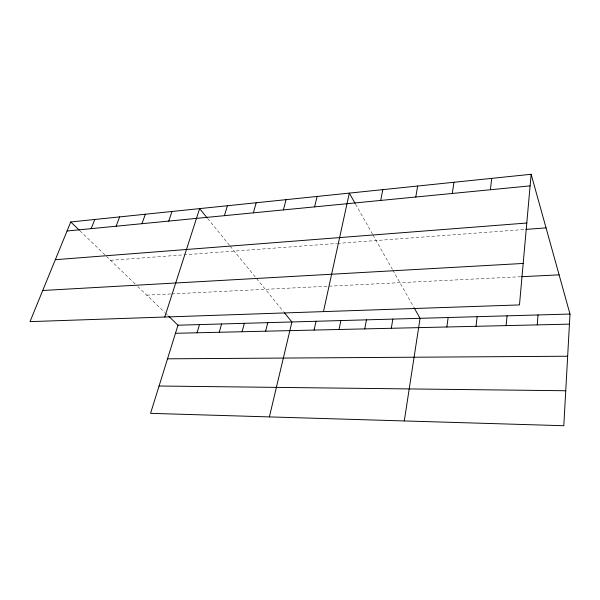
<?xml version="1.0" encoding="UTF-8"?>
<svg xmlns="http://www.w3.org/2000/svg" width="600" height="600" viewBox="0 0 600 600"><rect width="100%" height="100%" fill="white"/><g stroke="black" fill="none" stroke-linecap="round" stroke-linejoin="round"><path stroke-width="0.45" stroke-dasharray="3 2.25" d="M110.558 260.295L336.562 243.48M337.478 243.413L524.993 229.455M146.752 295.14L170.887 293.955M171.803 293.91L520.41 276.75M79.972 230.843L135.18 283.995M137.752 286.47L164.708 312.428M165.36 313.058L167.962 315.562M207.66 218.498L229.575 245.4M230.153 246.112L255.405 277.125M256.567 278.558L283.403 311.513M355.575 204.188L372.54 234.21M372.983 234.998L392.37 269.303M392.812 270.09L413.647 306.952"/><path stroke-width="0.9" d="M531.143 174.278L519.48 304.92L30 321.63L70.748 221.962L531.143 174.278L570 314.048L563.805 425.722L150.555 413.347L177.983 325.207L168.63 316.2M537.248 324.885L538.013 314.955M506.123 325.612L507.067 315.84M476.01 326.31L477.135 316.695M490.388 189.75L491.722 178.365M446.865 326.985L448.147 317.52M452.31 193.455L453.923 182.28M404.287 420.945L420.067 318.315L414.105 307.763M415.778 197.017L417.645 186.038M391.283 328.275L392.857 319.095M364.763 328.89L366.472 319.845M380.707 200.438L382.808 189.645M339.045 329.49L340.875 320.572M323.468 311.61L349.312 193.11L355.125 203.392M314.085 330.067L316.028 321.278M269.385 416.903L291.907 321.968L284.535 312.907M314.587 206.88L317.1 196.447M265.62 331.192L267.78 322.65M283.395 209.917L286.08 199.657M242.093 331.74L244.35 323.317M219.248 332.265L221.595 323.97M253.35 212.843L256.207 202.755M197.048 332.782L199.478 324.6M224.4 215.663L227.4 205.74M164.76 317.032L199.62 208.612L207.09 217.792M168.727 221.093L171.998 211.478M141.96 223.695L145.35 214.237M116.123 226.215L119.625 216.9M91.17 228.645L94.77 219.472M67.058 231L530.107 185.873M55.32 259.695L526.793 223.028M525.908 229.388L546.053 227.888M42.735 290.483L523.185 263.445M521.325 276.705L559.102 274.845M177.983 325.207L570 314.048M175.47 333.285L569.438 324.142M167.528 358.815L567.66 356.235M159.06 386.018L565.74 390.743M70.748 221.962L79.312 230.212"/></g></svg>
